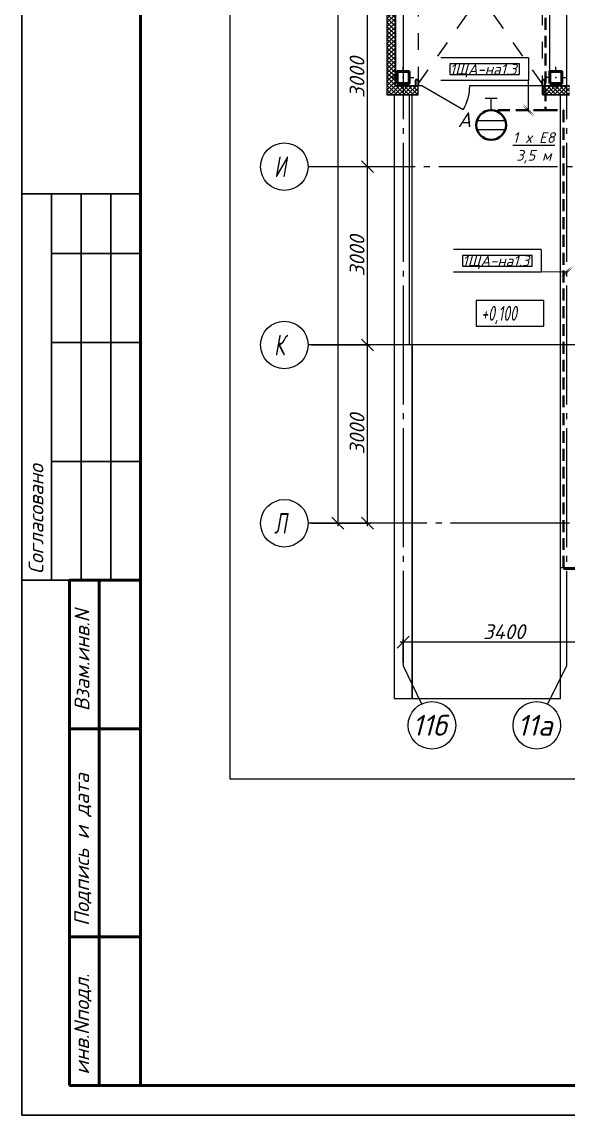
# Model space of a CAD drawing. Header units: millimetres. Extents: x 0 to 1293, y 0 to 420.
# Drawn here: x 0 to 92, y 0 to 184 of the extents above; entities that cross this region are included whole.
import ezdxf

# ---------------------------------------------------------------- set-up
doc = ezdxf.new("R2010")
doc.units = ezdxf.units.MM
for name, pattern in [('JIS_02_2.0', [3, 2, -1]), ('ГОСТ 2.303 5', [24, 20, -1.5, 1, -1.5]), ('СПКБ-0000-000-АР#001$0$Штриховая', [564.444447, 282.222223, -282.222223])]:
    doc.linetypes.add(name, pattern=pattern)
for name, color, linetype in [('@000', 7, 'Continuous'), ('Viewport1ForCustomObjects_0', 7, 'Continuous'), ('Viewport2ForCustomObjects_0', 7, 'Continuous'), ('Номер помещения', 7, 'Continuous'), ('Рамка', 7, 'Continuous'), ('СПКБ-0000-000-АР#001$0$Двери ArchiCAD', 7, 'Continuous'), ('СПКБ-0000-000-АР#001$0$Колонны новые', 7, 'Continuous'), ('СПКБ-0000-000-АР#001$0$Оболочка - Крыша', 7, 'Continuous'), ('СПКБ-0000-000-АР#001$0$Стены', 7, 'Continuous'), ('Строительные оси', 7, 'Continuous'), ('ЭО_АВАРИЙНОЕ ОСВЕЩЕНИЕ', 7, 'Continuous')]:
    doc.layers.add(name, color=color, linetype=linetype)
for name, color, linetype, lineweight in [('СПКБ-0000-000-АР#001$0$0_Ном._пера__20', 1, 'Continuous', 20), ('СПКБ-0000-000-АР#001$0$Колонны новые_Ном._пера__20', 1, 'Continuous', 20), ('СПКБ-0000-000-АР#001$0$Линии_Ном._пера__20', 1, 'Continuous', 20), ('СПКБ-0000-000-АР#001$0$Оболочка - Крыша_Ном._пера__20', 1, 'Continuous', 20), ('СПКБ-0000-000-АР#001$0$Окна ArchiCAD_Ном._пера__6', 5, 'Continuous', 9), ('СПКБ-0000-000-АР#001$0$Стены_Ном._пера__20', 1, 'Continuous', 20)]:
    doc.layers.add(name, color=color, linetype=linetype, lineweight=lineweight)
for name, color, linetype, lineweight, true_color in [('СПКБ-0000-000-АР#001$0$Двери ArchiCAD_Ном._пера__23', 7, 'Continuous', 35, 0xff6600), ('СПКБ-0000-000-АР#001$0$Двери ArchiCAD_Ном._пера__3', 7, 'Continuous', 18, 0xff6600), ('СПКБ-0000-000-АР#001$0$Колонны новые_Ном._пера__58', 7, 'Continuous', 50, 0xdf0000), ('СПКБ-0000-000-АР#001$0$Стены_Ном._пера__68', 7, 'Continuous', 20, 0xfd4435)]:
    doc.layers.add(name, color=color, linetype=linetype, lineweight=lineweight, true_color=true_color)
doc.styles.add('1.8', font='isocpeui.ttf', dxfattribs={"height": 1.8})
doc.styles.add('2.5', font='isocpeui.ttf')
doc.styles.add('CustomTextStyle214', font='isocpeui.ttf', dxfattribs={"height": 1.8})
doc.styles.add('CustomTextStyle222', font='isocpeui.ttf', dxfattribs={"height": 1.8})
doc.styles.add('CustomTextStyle40', font='isocpeui.ttf', dxfattribs={"width": 0.670915, "height": 2.5})
doc.styles.add('CustomTextStyle59', font='isocpeui.ttf', dxfattribs={"width": 0.663175, "height": 3.5})
doc.styles.add('CustomTextStyle60', font='isocpeui.ttf', dxfattribs={"width": 0.663175, "height": 3.5})
doc.styles.add('CustomTextStyle61', font='isocpeui.ttf', dxfattribs={"width": 0.663175, "height": 3.5})
doc.styles.add('CustomTextStyle73', font='isocpeui.ttf', dxfattribs={"width": 0.987755, "height": 3.5})
doc.styles.add('CustomTextStyle74', font='isocpeui.ttf', dxfattribs={"width": 0.987755, "height": 3.5})
doc.dimstyles.new('ISO-100', dxfattribs={"dimtxt": 2.5, "dimasz": 2, "dimexe": 0.5, "dimexo": 0.5, "dimgap": 0.5, "dimtad": 1, "dimdec": 0, "dimlfac": 100, "dimzin": 0, "dimdsep": 46, "dimtxsty": '2.5', "dimblk": 'OBLIQUE', "dimcen": 0, "dimdle": 0.5, "dimclrd": 3, "dimclre": 3, "dimadec": 0, "dimazin": 0, "dimtfac": 1, "dimtdec": 0, "dimtmove": 0, "dimatfit": 1, "dimfxl": 1, "dimtolj": 1, "dimtzin": 0, "dimlwd": -1, "dimarcsym": 0})
pattern_1 = [(45, (0, 0), (-35.35534, 35.35534), []), (135, (0, 0), (35.35534, 35.35534), [])]

# ---------------------------------------------------------------- blocks, each defined once
blk = doc.blocks.new('_Oblique')
at = {"color": 0, "linetype": 'ByBlock', "lineweight": -2}
blk.add_line((-0.5, -0.5), (0.5, 0.5), dxfattribs=at)
blk = doc.blocks.new('*D579')
at = {"layer": 'Defpoints', "color": 0, "ltscale": 100, "transparency": 16777216}
for p in [(48.19, 129.59), (58.19, 129.59), (48.19, 99.59)]:
    blk.add_point(p, dxfattribs=at)
at = {"layer": 'Строительные оси', "color": 3, "lineweight": -2, "ltscale": 100, "transparency": 16777216}
for p, q in [((48.69, 129.59), (58.69, 129.59)), ((48.69, 99.59), (58.69, 99.59))]:
    blk.add_line(p, q, dxfattribs=at)
at = {"layer": 'Строительные оси', "color": 3, "ltscale": 100, "transparency": 16777216}
blk.add_line((58.19, 99.09), (58.19, 130.09), dxfattribs=at)
at = {"layer": 'Строительные оси', "color": 3, "ltscale": 100, "transparency": 16777216, "xscale": 2, "yscale": 2, "zscale": 2}
for p, rotation in [((58.19, 129.59), 90), ((58.19, 99.59), 270)]:
    blk.add_blockref('_Oblique', p, dxfattribs=dict(at, rotation=rotation))
at = {"layer": 'Строительные оси', "color": 0, "ltscale": 100, "transparency": 16777216, "insert": (56.44, 114.59), "char_height": 2.5, "attachment_point": 5, "rotation": 90, "style": '2.5'}
blk.add_mtext('\\A1;3000', dxfattribs=at)
blk = doc.blocks.new('*D580')
at = {"layer": 'Defpoints', "color": 0, "ltscale": 100, "transparency": 16777216}
for p in [(48.19, 159.59), (58.19, 159.59), (48.19, 129.59)]:
    blk.add_point(p, dxfattribs=at)
at = {"layer": 'Строительные оси', "color": 3, "ltscale": 100, "transparency": 16777216}
blk.add_line((58.19, 129.09), (58.19, 160.09), dxfattribs=at)
at = {"layer": 'Строительные оси', "color": 3, "lineweight": -2, "ltscale": 100, "transparency": 16777216}
for p, q in [((48.69, 159.59), (58.69, 159.59)), ((48.69, 129.59), (58.69, 129.59))]:
    blk.add_line(p, q, dxfattribs=at)
at = {"layer": 'Строительные оси', "color": 3, "ltscale": 100, "transparency": 16777216, "xscale": 2, "yscale": 2, "zscale": 2}
for p, rotation in [((58.19, 159.59), 90), ((58.19, 129.59), 270)]:
    blk.add_blockref('_Oblique', p, dxfattribs=dict(at, rotation=rotation))
at = {"layer": 'Строительные оси', "color": 0, "ltscale": 100, "transparency": 16777216, "insert": (56.44, 144.59), "char_height": 2.5, "attachment_point": 5, "rotation": 90, "style": '2.5'}
blk.add_mtext('\\A1;3000', dxfattribs=at)
blk = doc.blocks.new('*D581')
at = {"layer": 'Defpoints', "color": 0, "ltscale": 100, "transparency": 16777216}
for p in [(48.19, 189.59), (58.19, 189.59), (48.19, 159.59)]:
    blk.add_point(p, dxfattribs=at)
at = {"layer": 'Строительные оси', "color": 3, "lineweight": -2, "ltscale": 100, "transparency": 16777216}
for p, q in [((48.69, 189.59), (58.69, 189.59)), ((48.69, 159.59), (58.69, 159.59))]:
    blk.add_line(p, q, dxfattribs=at)
at = {"layer": 'Строительные оси', "color": 3, "ltscale": 100, "transparency": 16777216}
blk.add_line((58.19, 159.09), (58.19, 190.09), dxfattribs=at)
at = {"layer": 'Строительные оси', "color": 3, "ltscale": 100, "transparency": 16777216, "xscale": 2, "yscale": 2, "zscale": 2}
for p, rotation in [((58.19, 189.59), 90), ((58.19, 159.59), 270)]:
    blk.add_blockref('_Oblique', p, dxfattribs=dict(at, rotation=rotation))
at = {"layer": 'Строительные оси', "color": 0, "ltscale": 100, "transparency": 16777216, "insert": (56.44, 174.59), "char_height": 2.5, "attachment_point": 5, "rotation": 90, "style": '2.5'}
blk.add_mtext('\\A1;3000', dxfattribs=at)
blk = doc.blocks.new('*D588')
at = {"layer": 'Defpoints', "color": 0, "ltscale": 100, "transparency": 16777216}
for p in [(48, 369.59), (48.19, 99.59), (53.19, 99.59)]:
    blk.add_point(p, dxfattribs=at)
at = {"layer": 'Строительные оси', "color": 3, "ltscale": 100, "transparency": 16777216}
blk.add_line((53.19, 370.09), (53.19, 99.09), dxfattribs=at)
at = {"layer": 'Строительные оси', "color": 3, "lineweight": -2, "ltscale": 100, "transparency": 16777216}
for p, q in [((48.5, 369.59), (53.69, 369.59)), ((48.69, 99.59), (53.69, 99.59))]:
    blk.add_line(p, q, dxfattribs=at)
at = {"layer": 'Строительные оси', "color": 3, "ltscale": 100, "transparency": 16777216, "xscale": 2, "yscale": 2, "zscale": 2}
for p, rotation in [((53.19, 369.59), 90), ((53.19, 99.59), 270)]:
    blk.add_blockref('_Oblique', p, dxfattribs=dict(at, rotation=rotation))
at = {"layer": 'Строительные оси', "color": 0, "ltscale": 100, "transparency": 16777216, "insert": (51.42, 234.59), "char_height": 2.5, "attachment_point": 5, "rotation": 90, "style": '2.5'}
blk.add_mtext('\\A1;27000', dxfattribs=at)
blk = doc.blocks.new('*D589')
at = {"layer": 'Defpoints', "color": 0, "ltscale": 100, "transparency": 16777216}
for p in [(64.19, 79.59), (64.19, 75.59), (98.19, 69.59)]:
    blk.add_point(p, dxfattribs=at)
at = {"layer": 'Строительные оси', "color": 3, "ltscale": 100, "transparency": 16777216}
blk.add_line((98.69, 79.59), (63.69, 79.59), dxfattribs=at)
at = {"layer": 'Строительные оси', "color": 3, "lineweight": -2, "ltscale": 100, "transparency": 16777216}
for p, q in [((64.19, 76.09), (64.19, 80.09)), ((98.19, 70.09), (98.19, 80.09))]:
    blk.add_line(p, q, dxfattribs=at)
at = {"layer": 'Строительные оси', "color": 3, "ltscale": 100, "transparency": 16777216, "xscale": 2, "yscale": 2, "zscale": 2, "rotation": 180}
blk.add_blockref('_Oblique', (64.19, 79.59), dxfattribs=at)
at = {"layer": 'Строительные оси', "color": 3, "ltscale": 100, "transparency": 16777216, "xscale": 2, "yscale": 2, "zscale": 2}
blk.add_blockref('_Oblique', (98.19, 79.59), dxfattribs=at)
at = {"layer": 'Строительные оси', "color": 0, "ltscale": 100, "transparency": 16777216, "insert": (81.19, 81.34), "char_height": 2.5, "attachment_point": 5, "style": '2.5'}
blk.add_mtext('\\A1;3400', dxfattribs=at)
blk = doc.blocks.new('СПКБ-0000-000-АР#001$0$Ворота Гаражные Подъемные 19')
at = {"layer": 'СПКБ-0000-000-АР#001$0$Двери ArchiCAD_Ном._пера__23', "color": 30, "linetype": 'Continuous', "lineweight": 35, "true_color": 0xff6600}
for p, q in [((-1090, 150), (-1090, 250)), ((-1090, 250), (-1040, 250)), ((-1040, 250), (-1040, 150)), ((1040, 250), (1090, 250)), ((1040, 150), (1040, 250)), ((1090, 250), (1090, 150)), ((-1040, 150), (-1090, 150)), ((1090, 150), (1040, 150))]:
    blk.add_line(p, q, dxfattribs=at)
at = {"layer": 'СПКБ-0000-000-АР#001$0$Двери ArchiCAD_Ном._пера__3', "color": 30, "linetype": 'СПКБ-0000-000-АР#001$0$Штриховая', "lineweight": 18, "true_color": 0xff6600}
for p, q in [((1040, 3150), (-1040, 3150)), ((-1040, 3150), (-1040, 190)), ((-1040, 190), (1040, 3150)), ((1040, 190), (-1040, 3150)), ((1040, 190), (1040, 3150))]:
    blk.add_line(p, q, dxfattribs=at)
at = {"layer": 'СПКБ-0000-000-АР#001$0$Двери ArchiCAD_Ном._пера__3', "color": 30, "linetype": 'Continuous', "lineweight": 18, "true_color": 0xff6600}
for p, q in [((-1040, 150), (183.8, 150)), ((291, -250), (983.8, 150)), ((983.8, 150), (1040, 150))]:
    blk.add_line(p, q, dxfattribs=at)
blk.add_arc((983.8, 150), 800, 180, 210, dxfattribs=at)
blk = doc.blocks.new('СПКБ-0000-000-АР#001$0$Стена_47', base_point=(-24407, 5245))
at = {"layer": 'СПКБ-0000-000-АР#001$0$Стены_Ном._пера__68', "linetype": 'Continuous', "lineweight": 20, "true_color": 0xfd4435}
h = blk.add_hatch(dxfattribs=at)
h.set_pattern_fill('СЕТКА_5X5_ДИАГОНАЛЬНАЯ', color=20, style=0, pattern_type=2)
h.set_pattern_definition(pattern_1)
h.paths.add_polyline_path([(-27629, 5098), (-27107, 5098), (-27107, 5242), (-27485, 5242)])
for points in [[(-27482, 5245), (-27485, 5242), (-27107, 5242), (-27107, 5245)], [(-27107, 5245), (-27107, 5242), (-27107, 5095), (-27104, 5095), (-27104, 5245)], [(-25010, 5245), (-25010, 5095), (-25007, 5095), (-25007, 5242), (-25007, 5245)], [(-25007, 5245), (-25007, 5242), (-24557, 5242), (-24557, 5245)], [(-27629, 5098), (-27632, 5095), (-27107, 5095), (-27107, 5098)], [(-25007, 5095), (-24557, 5095), (-24557, 5098), (-25007, 5098)]]:
    blk.add_hatch(color=20, dxfattribs=at).paths.add_polyline_path(points)
h = blk.add_hatch(dxfattribs=at)
h.set_pattern_fill('СЕТКА_5X5_ДИАГОНАЛЬНАЯ', color=20, style=0, pattern_type=2)
h.set_pattern_definition(pattern_1)
h.paths.add_polyline_path([(-24557, 5242), (-25007, 5242), (-25007, 5098), (-24557, 5098)])
at = {"layer": 'СПКБ-0000-000-АР#001$0$Стены_Ном._пера__68', "color": 20, "linetype": 'Continuous', "lineweight": 20, "true_color": 0xfd4435}
for p, q in [((-27107, 5242), (-27485, 5242)), ((-27107, 5245), (-27104, 5245)), ((-27107, 5242), (-27107, 5095)), ((-27104, 5095), (-27104, 5245)), ((-25010, 5095), (-25010, 5245)), ((-25007, 5245), (-25010, 5245)), ((-24557, 5242), (-25007, 5242)), ((-25007, 5242), (-25007, 5095)), ((-27629, 5098), (-27107, 5098)), ((-27107, 5095), (-27104, 5095)), ((-25007, 5095), (-25010, 5095)), ((-25007, 5098), (-24557, 5098))]:
    blk.add_line(p, q, dxfattribs=at)
at = {"layer": 'СПКБ-0000-000-АР#001$0$Стены_Ном._пера__68', "color": 20, "linetype": 'Continuous', "lineweight": 20, "true_color": 0xfd4435, "flags": 128}
for points in [[(-27107, 5245), (-27482, 5245)], [(-24557, 5245), (-25007, 5245)], [(-27632, 5095), (-27107, 5095)], [(-25007, 5095), (-24557, 5095)]]:
    blk.add_lwpolyline(points, dxfattribs=at)
at = {"layer": 'СПКБ-0000-000-АР#001$0$Двери ArchiCAD', "color": 21, "linetype": 'Continuous', "lineweight": 18, "true_color": 0xff9955, "xscale": -1, "zscale": 1000}
blk.add_blockref('СПКБ-0000-000-АР#001$0$Ворота Гаражные Подъемные 19', (-26057, 5095), dxfattribs=at)
blk = doc.blocks.new('СПКБ-0000-000-АР#001$0$Горизонтальное Многостворчатое Окно 19')
at = {"layer": 'СПКБ-0000-000-АР#001$0$Окна ArchiCAD_Ном._пера__6', "color": 5, "linetype": 'Continuous', "lineweight": 9}
for p, q in [((-1500, 0), (-1450, 0)), ((-1500, -47), (-1500, 0)), ((-1497, 100), (1497, 100)), ((-1450, 0), (-1450, -50)), ((-1450, 0), (-517, 0)), ((-517, -50), (-517, 0)), ((-517, 0), (-492, 0)), ((-492, 0), (-467, 0)), ((-467, 0), (-467, -50)), ((-467, 0), (467, 0)), ((467, -50), (467, 0)), ((467, 0), (492, 0)), ((492, 0), (517, 0)), ((517, 0), (517, -50)), ((517, 0), (1450, 0)), ((1450, -50), (1450, 0)), ((1450, 0), (1500, 0)), ((1500, -47), (1500, 0)), ((-1500, -50), (-1500, -47)), ((-1500, -50), (1500, -50)), ((-1450, -50), (-1500, -50)), ((-517, -50), (-1450, -50)), ((-492, -50), (-517, -50)), ((-467, -50), (-492, -50)), ((467, -50), (-467, -50)), ((492, -50), (467, -50)), ((517, -50), (492, -50)), ((1450, -50), (517, -50)), ((1500, -50), (1450, -50)), ((1500, -50), (1500, -47))]:
    blk.add_line(p, q, dxfattribs=at)
blk = doc.blocks.new('СПКБ-0000-000-АР#001$0$Стена_48', base_point=(-27482, 5245))
at = {"layer": 'СПКБ-0000-000-АР#001$0$Стены_Ном._пера__68', "linetype": 'Continuous', "lineweight": 20, "true_color": 0xfd4435}
for points in [[(-27632, 17661), (-27632, 14386), (-27629, 14386), (-27629, 17658)], [(-27485, 14386), (-27482, 14386), (-27482, 17511), (-27485, 17514)], [(-27482, 14383), (-27482, 14386), (-27485, 14386), (-27582, 14386), (-27582, 14383)], [(-27482, 11386), (-27482, 11389), (-27582, 11389), (-27582, 11386), (-27485, 11386)], [(-27482, 11383), (-27482, 11386), (-27485, 11386), (-27582, 11386), (-27582, 11383)], [(-27632, 5095), (-27629, 5098), (-27629, 8386), (-27632, 8386)], [(-27482, 8386), (-27482, 8389), (-27582, 8389), (-27582, 8386), (-27485, 8386)], [(-27482, 8386), (-27485, 8386), (-27485, 5242), (-27482, 5245)]]:
    blk.add_hatch(color=20, dxfattribs=at).paths.add_polyline_path(points)
h = blk.add_hatch(dxfattribs=at)
h.set_pattern_fill('СЕТКА_5X5_ДИАГОНАЛЬНАЯ', color=20, style=0, pattern_type=2)
h.set_pattern_definition(pattern_1)
h.paths.add_polyline_path([(-27629, 14386), (-27582, 14386), (-27485, 14386), (-27485, 17514), (-27629, 17658)])
h = blk.add_hatch(dxfattribs=at)
h.set_pattern_fill('СЕТКА_5X5_ДИАГОНАЛЬНАЯ', color=20, style=0, pattern_type=2)
h.set_pattern_definition(pattern_1)
h.paths.add_polyline_path([(-27629, 8386), (-27629, 5098), (-27485, 5242), (-27485, 8386), (-27582, 8386)])
at = {"layer": 'СПКБ-0000-000-АР#001$0$Стены_Ном._пера__68', "color": 20, "linetype": 'Continuous', "lineweight": 20, "true_color": 0xfd4435}
for p, q in [((-27629, 17658), (-27629, 14386)), ((-27485, 14386), (-27485, 17514)), ((-27632, 14386), (-27629, 14386)), ((-27629, 14386), (-27582, 14386)), ((-27582, 14386), (-27582, 14383)), ((-27485, 14386), (-27582, 14386)), ((-27582, 14383), (-27482, 14383)), ((-27482, 14386), (-27482, 14383)), ((-27582, 11389), (-27482, 11389)), ((-27582, 11386), (-27582, 11389)), ((-27582, 11386), (-27582, 11383)), ((-27582, 11383), (-27482, 11383)), ((-27482, 11386), (-27482, 11389)), ((-27482, 11386), (-27482, 11383)), ((-27632, 8386), (-27629, 8386)), ((-27629, 8386), (-27629, 5098)), ((-27629, 8386), (-27582, 8386)), ((-27582, 8389), (-27482, 8389)), ((-27582, 8386), (-27582, 8389)), ((-27485, 8386), (-27582, 8386)), ((-27485, 5242), (-27485, 8386)), ((-27482, 8386), (-27482, 8389))]:
    blk.add_line(p, q, dxfattribs=at)
at = {"layer": 'СПКБ-0000-000-АР#001$0$Стены_Ном._пера__68', "color": 20, "linetype": 'Continuous', "lineweight": 20, "true_color": 0xfd4435, "flags": 128}
for points in [[(-27632, 17661), (-27632, 14386)], [(-27482, 14386), (-27482, 17511)], [(-27632, 8386), (-27632, 5095)], [(-27482, 5245), (-27482, 8386)]]:
    blk.add_lwpolyline(points, dxfattribs=at)
at = {"layer": 'СПКБ-0000-000-АР#001$0$Окна ArchiCAD_Ном._пера__6', "color": 5, "linetype": 'Continuous', "lineweight": 9, "zscale": 1000, "rotation": 270}
for p in [(-27582, 12886), (-27582, 9886)]:
    blk.add_blockref('СПКБ-0000-000-АР#001$0$Горизонтальное Многостворчатое Окно 19', p, dxfattribs=at)
blk = doc.blocks.new('СПКБ-0000-000-АР#001$0$Колонна_123', base_point=(-27357, 5386))
at = {"layer": 'СПКБ-0000-000-АР#001$0$Колонны новые_Ном._пера__20', "color": 1, "linetype": 'Continuous', "lineweight": 20}
for p, q in [((-27357, 5466), (-27357, 5566)), ((-27437, 5386), (-27537, 5386)), ((-27277, 5386), (-27177, 5386)), ((-27357, 5306), (-27357, 5206))]:
    blk.add_line(p, q, dxfattribs=at)
blk.add_point((-27357, 5386), dxfattribs=at)
at = {"layer": 'СПКБ-0000-000-АР#001$0$Колонны новые_Ном._пера__58', "color": 12, "linetype": 'Continuous', "lineweight": 50, "true_color": 0xdf0000, "flags": 128}
blk.add_lwpolyline([(-27457, 5286), (-27257, 5286), (-27257, 5486), (-27457, 5486)], close=True, dxfattribs=at)
blk = doc.blocks.new('СПКБ-0000-000-АР#001$0$Колонна_128', base_point=(-24787, 5386))
at = {"layer": 'СПКБ-0000-000-АР#001$0$Колонны новые_Ном._пера__20', "color": 1, "linetype": 'Continuous', "lineweight": 20}
for p, q in [((-24787, 5466), (-24787, 5566)), ((-24867, 5386), (-24967, 5386)), ((-24707, 5386), (-24607, 5386)), ((-24787, 5306), (-24787, 5206))]:
    blk.add_line(p, q, dxfattribs=at)
blk.add_point((-24787, 5386), dxfattribs=at)
at = {"layer": 'СПКБ-0000-000-АР#001$0$Колонны новые_Ном._пера__58', "color": 12, "linetype": 'Continuous', "lineweight": 50, "true_color": 0xdf0000, "flags": 128}
blk.add_lwpolyline([(-24887, 5286), (-24687, 5286), (-24687, 5486), (-24887, 5486)], close=True, dxfattribs=at)
blk = doc.blocks.new('СПКБ-0000-000-АР#001$0$Крыша_4', base_point=(-24707, -5064))
at = {"layer": 'СПКБ-0000-000-АР#001$0$Оболочка - Крыша_Ном._пера__20', "color": 1, "linetype": 'Continuous', "lineweight": 20, "flags": 128}
blk.add_lwpolyline([(-24707, -5064), (-24707, -2860), (-24707, 890), (-27207, 890), (-27207, -5064)], close=True, dxfattribs=at)
blk = doc.blocks.new('СПКБ-0000-000-АР#001$0$Стена_150', base_point=(-27357, 886))
at = {"layer": 'СПКБ-0000-000-АР#001$0$Стены_Ном._пера__20', "color": 1, "linetype": 'Continuous', "lineweight": 20, "flags": 128}
for points in [[(-27207, 5095), (-27507, 5095)], [(-27507, 5095), (-27507, 886)], [(-27207, 886), (-27207, 5095)]]:
    blk.add_lwpolyline(points, dxfattribs=at)
blk = doc.blocks.new('СПКБ-0000-000-АР#001$0$Стена_153', base_point=(-27357, -5064))
at = {"layer": 'СПКБ-0000-000-АР#001$0$Стены_Ном._пера__20', "color": 1, "linetype": 'Continuous', "lineweight": 20, "flags": 128}
for points in [[(-27507, 886), (-27507, -5064)], [(-27207, -5064), (-27207, 886)], [(-27507, -5064), (-27207, -5064)]]:
    blk.add_lwpolyline(points, dxfattribs=at)
blk = doc.blocks.new('*E595')
at = {"layer": 'СПКБ-0000-000-АР#001$0$0_Ном._пера__20', "color": 1, "linetype": 'Continuous', "lineweight": 20}
blk.add_line((3.8, 59.5), (3.8, 101.59), dxfattribs=at)
at = {"layer": 'СПКБ-0000-000-АР#001$0$Линии_Ном._пера__20', "color": 1, "linetype": 'Continuous', "lineweight": 20}
for p, q in [((27.45, 105.5), (27.45, 170)), ((29.25, 22), (29.25, 101.59)), ((33.5, 59.5), (1.94, 59.5)), ((331.11, 22), (29.25, 22))]:
    blk.add_line(p, q, dxfattribs=at)
at = {"layer": 'СПКБ-0000-000-АР#001$0$Колонны новые', "color": 12, "lineweight": 50, "true_color": 0xdf0000, "xscale": 0.01, "yscale": 0.01, "zscale": 0.01}
for name, p in [('СПКБ-0000-000-АР#001$0$Колонна_123', (2.75, 104.5)), ('СПКБ-0000-000-АР#001$0$Колонна_128', (28.45, 104.5))]:
    blk.add_blockref(name, p, dxfattribs=at)
at = {"layer": 'СПКБ-0000-000-АР#001$0$Оболочка - Крыша', "color": 1, "linetype": 'Continuous', "lineweight": 20, "xscale": 0.01, "yscale": 0.01, "zscale": 0.01}
blk.add_blockref('СПКБ-0000-000-АР#001$0$Крыша_4', (29.25, 0), dxfattribs=at)
at = {"layer": 'СПКБ-0000-000-АР#001$0$Стены', "color": 20, "lineweight": 20, "true_color": 0xfd4435, "xscale": 0.01, "yscale": 0.01, "zscale": 0.01}
for name, p in [('СПКБ-0000-000-АР#001$0$Стена_48', (1.5, 103.09)), ('СПКБ-0000-000-АР#001$0$Стена_47', (32.25, 103.09))]:
    blk.add_blockref(name, p, dxfattribs=at)
at = {"layer": 'СПКБ-0000-000-АР#001$0$Стены', "color": 12, "lineweight": 50, "true_color": 0xdf0000, "xscale": 0.01, "yscale": 0.01, "zscale": 0.01}
for name, p in [('СПКБ-0000-000-АР#001$0$Стена_150', (2.75, 59.5)), ('СПКБ-0000-000-АР#001$0$Стена_153', (2.75, 0))]:
    blk.add_blockref(name, p, dxfattribs=at)
blk = doc.blocks.new('*E596')
at = {"layer": 'Номер помещения', "color": 6, "linetype": 'Continuous'}
for p, q in [((47.88, 75.48), (36.46, 75.48)), ((36.46, 75.48), (36.46, 71.18)), ((47.88, 71.18), (47.88, 75.48)), ((36.46, 71.18), (47.88, 71.18))]:
    blk.add_line(p, q, dxfattribs=at)
at = {"layer": 'Строительные оси', "color": 3, "linetype": 'ГОСТ 2.303 5', "lineweight": 25}
for p, q in [((24.19, 318), (24.19, 14)), ((51.69, 318), (51.69, 14)), ((14.19, 98), (8.19, 98)), ((578.19, 98), (14.19, 98)), ((14.19, 68), (8.19, 68)), ((484.19, 68), (14.19, 68)), ((14.19, 38), (8.19, 38)), ((484.19, 38), (14.19, 38)), ((24.19, 14), (27.29, 7.6)), ((51.69, 14), (48.48, 7.58))]:
    blk.add_line(p, q, dxfattribs=at)
at = {"layer": 'Строительные оси', "color": 3, "linetype": 'Continuous', "lineweight": -3}
for centre in [(4.19, 98), (4.19, 68), (4.19, 38), (29.04, 4), (46.69, 4)]:
    blk.add_circle(centre, 4, dxfattribs=at)
at = {"layer": 'ЭО_АВАРИЙНОЕ ОСВЕЩЕНИЕ', "color": 1, "linetype": 'JIS_02_2.0', "lineweight": 40}
for p, q in [((48.16, 132.04), (48.16, 107.51)), ((48.16, 107.51), (39.01, 107.51)), ((48.16, 107.51), (51.19, 107.51)), ((51.19, 107.51), (51.19, 30.36)), ((51.19, 30.36), (58.19, 30.36))]:
    blk.add_line(p, q, dxfattribs=at)
at = {"layer": 'ЭО_АВАРИЙНОЕ ОСВЕЩЕНИЕ', "color": 7, "lineweight": 0}
for points in [[(38.01, 109.51), (40.01, 109.51)], [(39.01, 107.51), (39.01, 109.51)], [(36.63, 105.76), (41.4, 105.76)], [(36.63, 104.26), (41.4, 104.26)]]:
    blk.add_lwpolyline(points, dxfattribs=at)
at = {"layer": 'ЭО_АВАРИЙНОЕ ОСВЕЩЕНИЕ', "color": 1, "lineweight": 40}
blk.add_circle((39.01, 105.01), 2.5, dxfattribs=at)
at = {"layer": 'Номер помещения', "color": 7, "linetype": 'Continuous', "style": 'CustomTextStyle40', "width": 0.670915}
blk.add_text('+0,100', height=2.5, dxfattribs=at).set_placement((37.36, 72.08))
at = {"layer": 'Строительные оси', "linetype": 'Continuous', "lineweight": 25}
for s, style, width, p in [('И', 'CustomTextStyle61', 0.663175, (2.48, 96.25)), ('К', 'CustomTextStyle60', 0.663175, (2.48, 66.25)), ('Л', 'CustomTextStyle59', 0.663175, (2.48, 36.25)), ('11б', 'CustomTextStyle73', 0.987755, (25.74, 2.25)), ('11а', 'CustomTextStyle74', 0.987755, (43.43, 2.25))]:
    blk.add_text(s, height=3.5, dxfattribs=dict(at, style=style, width=width)).set_placement(p)
blk = doc.blocks.new('CustomObjectsInViewport1_0')
at = {"layer": 'ЭО_АВАРИЙНОЕ ОСВЕЩЕНИЕ'}
for p, q in [((85.29, 177.88), (70.55, 177.88)), ((85.29, 177.88), (85.29, 174.08)), ((85.29, 174.08), (70.55, 174.08)), ((85.29, 169.01), (85.29, 174.08)), ((87.41, 145.64), (72.67, 145.64)), ((87.41, 145.64), (87.41, 141.84)), ((87.41, 141.84), (72.67, 141.84)), ((91.76, 141.87), (87.41, 141.84))]:
    blk.add_line(p, q, dxfattribs=at)
at = {"layer": 'ЭО_АВАРИЙНОЕ ОСВЕЩЕНИЕ', "color": 7, "true_color": 0xffffff}
for p, q in [((83.79, 176.88), (72.05, 176.88)), ((72.05, 176.88), (72.05, 175.08)), ((83.79, 175.08), (83.79, 176.88)), ((72.05, 175.08), (83.79, 175.08)), ((72.05, 175.08), (72.05, 175.08)), ((85.91, 144.64), (74.17, 144.64)), ((74.17, 144.64), (74.17, 142.84)), ((85.91, 142.84), (85.91, 144.64)), ((74.17, 142.84), (85.91, 142.84)), ((74.17, 142.84), (74.17, 142.84))]:
    blk.add_line(p, q, dxfattribs=at)
at = {"layer": 'ЭО_АВАРИЙНОЕ ОСВЕЩЕНИЕ'}
for points in [[(84.18, 169.91), (86.18, 167.91), (86.39, 168.12), (84.39, 170.12)], [(90.87, 140.76), (92.86, 142.77), (92.64, 142.98), (90.66, 140.97)]]:
    blk.add_solid(points, dxfattribs=at)
for style, p in [('CustomTextStyle214', (72.05, 175.08)), ('CustomTextStyle222', (74.17, 142.84))]:
    blk.add_text('1ЩА-на1.3', height=1.8, dxfattribs=dict(at, style=style)).set_placement(p)

msp = doc.modelspace()

# ---------------------------------------------------------------- linework, layer by layer
at = {"layer": 'Defpoints', "linetype": 'Continuous'}
msp.add_lwpolyline([(35, 56.586), (637.188, 56.586), (637.188, 400), (35, 400)], close=True, dxfattribs=at)
at = {"layer": 'Рамка', "lineweight": 30}
msp.add_lwpolyline([(891, 0), (0, 0), (0, 420), (891, 420)], close=True, dxfattribs=at)
at = {"layer": 'Рамка', "lineweight": 50}
msp.add_lwpolyline([(886, 5), (886, 415), (20, 415), (20, 5)], close=True, dxfattribs=at)
at = {"layer": 'Рамка', "lineweight": 30}
for points in [[(20, 90), (0, 90), (0, 155), (20, 155), (20, 90)], [(5, 155), (5, 90)], [(10, 155), (10, 90)], [(15, 155), (15, 90)], [(5, 145), (20, 145)], [(5, 130), (20, 130)], [(5, 110), (20, 110)]]:
    msp.add_lwpolyline(points, dxfattribs=at)
at = {"layer": 'Рамка', "lineweight": 50}
for points in [[(8, 5), (20, 5), (20, 90), (8, 90), (8, 5)], [(13, 90), (13, 5)], [(8, 65), (20, 65)], [(8, 30), (20, 30)]]:
    msp.add_lwpolyline(points, dxfattribs=at)

# ---------------------------------------------------------------- block references
at = {"layer": '@000', "color": 1, "linetype": 'JIS_02_2.0', "lineweight": 40}
msp.add_blockref('*E595', (61.438, 70.086), dxfattribs=at)
at = {"layer": 'Viewport1ForCustomObjects_0'}
msp.add_blockref('CustomObjectsInViewport1_0', (0, 0), dxfattribs=at)
at = {"layer": 'Viewport2ForCustomObjects_0'}
msp.add_blockref('*E596', (40, 61.586), dxfattribs=at)

# ---------------------------------------------------------------- texts
at = {"layer": 'Рамка', "lineweight": -3, "style": '2.5'}
for s, p in [('Согласовано', (3.63, 91.035)), ('Взам.инв.N', (11.385, 67.958)), ('Подпись и дата', (11.33, 31.818)), ('инв.Nподл.', (11.33, 6.818))]:
    msp.add_text(s, height=2.5, rotation=90, dxfattribs=at).set_placement(p)
at = {"layer": 'ЭО_АВАРИЙНОЕ ОСВЕЩЕНИЕ', "color": 1, "insert": (74.519, 167.498), "char_height": 2.5, "attachment_point": 5, "style": '2.5'}
msp.add_mtext('А', dxfattribs=at)
at = {"layer": 'ЭО_АВАРИЙНОЕ ОСВЕЩЕНИЕ', "insert": (86.198, 162.775), "char_height": 1.8, "attachment_point": 5, "style": '1.8'}
msp.add_mtext('{\\L1 x Е8\\P}3,5 м', dxfattribs=at)

# ---------------------------------------------------------------- dimensions: what is measured, and where the dimension line sits
at = {"layer": 'Строительные оси', "ltscale": 100}
for base, p1, p2, picture, middle in [((53.188, 99.586), (48, 369.586), (48.188, 99.586), '*D588', (51.421, 234.586)), ((58.188, 189.586), (48.188, 159.586), (48.188, 189.586), '*D581', (56.438, 174.586)), ((58.188, 159.586), (48.188, 129.586), (48.188, 159.586), '*D580', (56.438, 144.586)), ((58.188, 129.586), (48.188, 99.586), (48.188, 129.586), '*D579', (56.438, 114.586))]:
    dim = msp.add_linear_dim(base=base, p1=p1, p2=p2, angle=90, dimstyle='ISO-100', override={"dimscale": 1, "dimlfac": 100}, dxfattribs=at)
    dim.commit()
    dim.dimension.update_dxf_attribs({"geometry": picture, "text_midpoint": middle})
dim = msp.add_linear_dim(base=(64.188, 79.586), p1=(98.188, 69.586), p2=(64.188, 75.586), dimstyle='ISO-100', override={"dimscale": 1, "dimlfac": 100}, dxfattribs=at)
dim.commit()
dim.dimension.update_dxf_attribs({"geometry": '*D589', "text_midpoint": (81.188, 81.336)})

doc.saveas('drawing.dxf')
